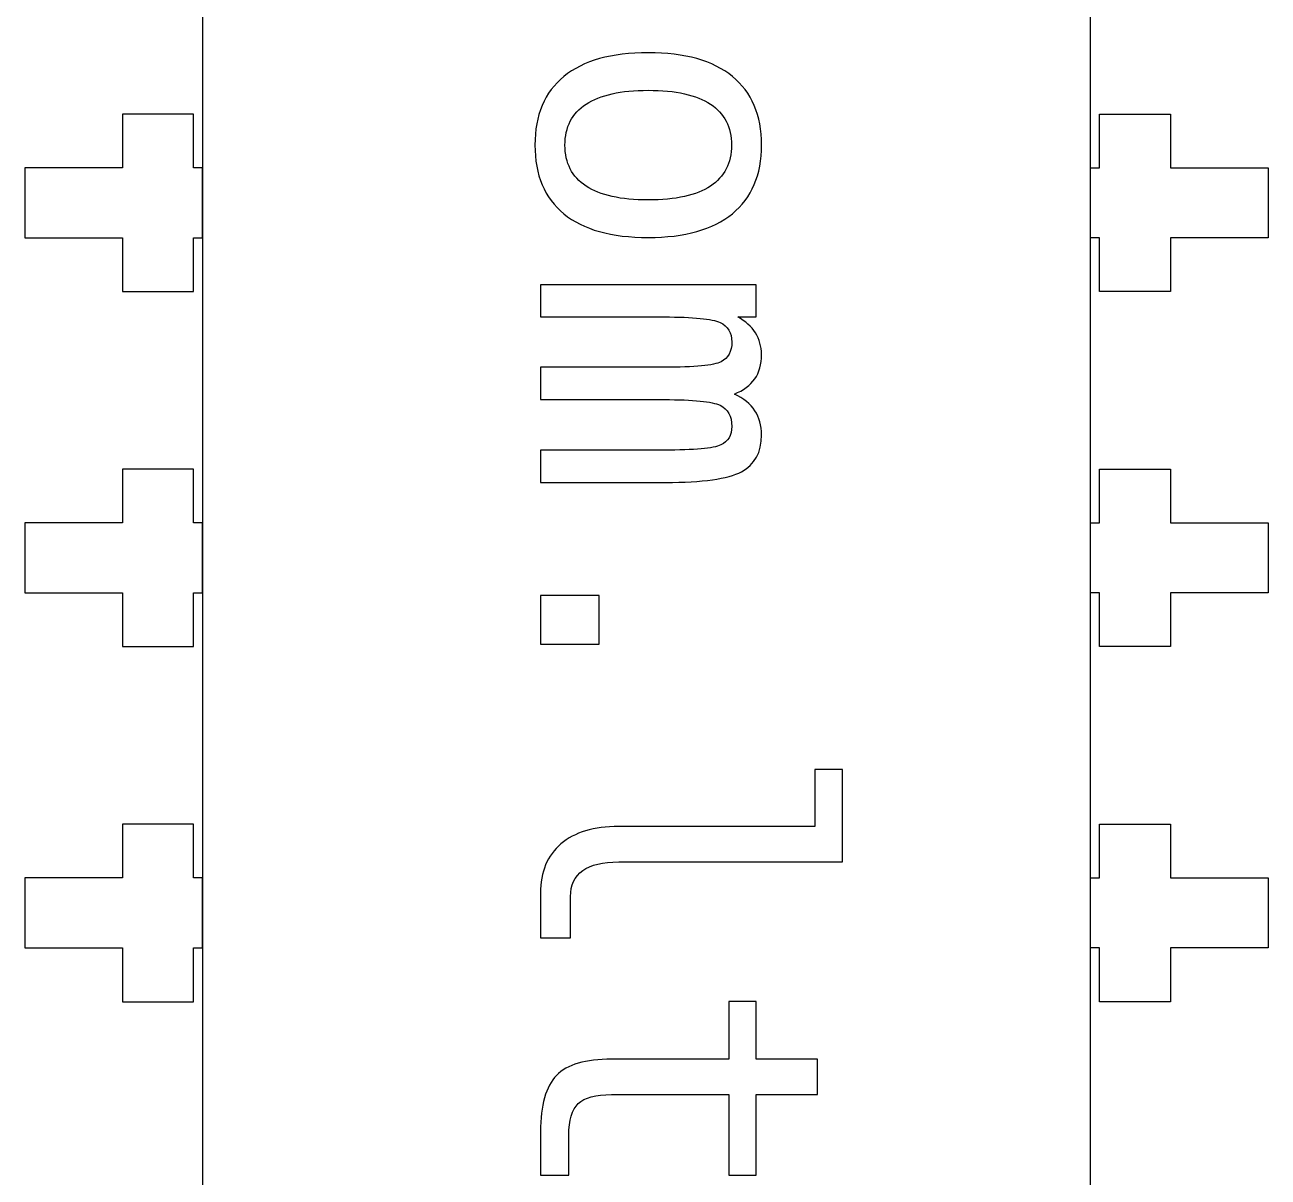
# Model space of a CAD drawing. Header units: centimetres. Extents: x -11.21 to -9.79, y -16.56 to -13.14.
# Drawn here: x -10.944 to -10.056, y -14.912 to -14.088 of the extents above; entities that cross this region are included whole.
import ezdxf

# ---------------------------------------------------------------- set-up
doc = ezdxf.new("R2010")
doc.units = ezdxf.units.CM
doc.header["$MEASUREMENT"] = 0
doc.layers.add('Layer 1', color=7, linetype='Continuous')

msp = doc.modelspace()

# ---------------------------------------------------------------- linework, layer by layer
at = {"layer": 'Layer 1', "color": 250, "lineweight": 25}
for points, knots in [([(-10.8175, -13.13542), (-10.8175, -13.13542), (-10.18251, -13.13542), (-10.18251, -13.13542), (-10.18251, -13.13542), (-10.18251, -13.13542), (-10.18251, -16.5644), (-10.18251, -16.5644), (-10.18251, -16.5644), (-10.18251, -16.5644), (-10.8175, -16.5644), (-10.8175, -16.5644), (-10.8175, -16.5644), (-10.8175, -16.5644), (-10.8175, -13.13542), (-10.8175, -13.13542)], [0, 0, 0, 0, 0.25, 0.25, 0.25, 0.25, 0.5, 0.5, 0.5, 0.5, 0.75, 0.75, 0.75, 0.75, 1, 1, 1, 1]), ([(-10.82385, -14.27842), (-10.82385, -14.27842), (-10.87465, -14.27842), (-10.87465, -14.27842), (-10.87465, -14.27842), (-10.87465, -14.27842), (-10.87465, -14.23992), (-10.87465, -14.23992), (-10.87465, -14.23992), (-10.87465, -14.23992), (-10.9445, -14.23992), (-10.9445, -14.23992), (-10.9445, -14.23992), (-10.9445, -14.23992), (-10.9445, -14.18992), (-10.9445, -14.18992), (-10.9445, -14.18992), (-10.9445, -14.18992), (-10.87465, -14.18992), (-10.87465, -14.18992), (-10.87465, -14.18992), (-10.87465, -14.18992), (-10.87465, -14.15142), (-10.87465, -14.15142), (-10.87465, -14.15142), (-10.87465, -14.15142), (-10.82385, -14.15142), (-10.82385, -14.15142), (-10.82385, -14.15142), (-10.82385, -14.15142), (-10.82385, -14.18992), (-10.82385, -14.18992), (-10.82385, -14.18992), (-10.82385, -14.18992), (-10.8175, -14.18992), (-10.8175, -14.18992), (-10.8175, -14.18992), (-10.8175, -14.18992), (-10.8175, -14.23992), (-10.8175, -14.23992), (-10.8175, -14.23992), (-10.8175, -14.23992), (-10.82385, -14.23992), (-10.82385, -14.23992), (-10.82385, -14.23992), (-10.82385, -14.23992), (-10.82385, -14.27842), (-10.82385, -14.27842)], [0, 0, 0, 0, 0.083333, 0.083333, 0.083333, 0.083333, 0.166667, 0.166667, 0.166667, 0.166667, 0.25, 0.25, 0.25, 0.25, 0.333333, 0.333333, 0.333333, 0.333333, 0.416667, 0.416667, 0.416667, 0.416667, 0.5, 0.5, 0.5, 0.5, 0.583333, 0.583333, 0.583333, 0.583333, 0.666667, 0.666667, 0.666667, 0.666667, 0.75, 0.75, 0.75, 0.75, 0.833333, 0.833333, 0.833333, 0.833333, 0.916667, 0.916667, 0.916667, 0.916667, 1, 1, 1, 1]), ([(-10.17615, -14.27842), (-10.17615, -14.27842), (-10.12535, -14.27842), (-10.12535, -14.27842), (-10.12535, -14.27842), (-10.12535, -14.27842), (-10.12535, -14.23992), (-10.12535, -14.23992), (-10.12535, -14.23992), (-10.12535, -14.23992), (-10.0555, -14.23992), (-10.0555, -14.23992), (-10.0555, -14.23992), (-10.0555, -14.23992), (-10.0555, -14.18992), (-10.0555, -14.18992), (-10.0555, -14.18992), (-10.0555, -14.18992), (-10.12535, -14.18992), (-10.12535, -14.18992), (-10.12535, -14.18992), (-10.12535, -14.18992), (-10.12535, -14.15142), (-10.12535, -14.15142), (-10.12535, -14.15142), (-10.12535, -14.15142), (-10.17615, -14.15142), (-10.17615, -14.15142), (-10.17615, -14.15142), (-10.17615, -14.15142), (-10.17615, -14.18992), (-10.17615, -14.18992), (-10.17615, -14.18992), (-10.17615, -14.18992), (-10.1825, -14.18992), (-10.1825, -14.18992), (-10.1825, -14.18992), (-10.1825, -14.18992), (-10.1825, -14.23992), (-10.1825, -14.23992), (-10.1825, -14.23992), (-10.1825, -14.23992), (-10.17615, -14.23992), (-10.17615, -14.23992), (-10.17615, -14.23992), (-10.17615, -14.23992), (-10.17615, -14.27842), (-10.17615, -14.27842)], [0, 0, 0, 0, 0.083333, 0.083333, 0.083333, 0.083333, 0.166667, 0.166667, 0.166667, 0.166667, 0.25, 0.25, 0.25, 0.25, 0.333333, 0.333333, 0.333333, 0.333333, 0.416667, 0.416667, 0.416667, 0.416667, 0.5, 0.5, 0.5, 0.5, 0.583333, 0.583333, 0.583333, 0.583333, 0.666667, 0.666667, 0.666667, 0.666667, 0.75, 0.75, 0.75, 0.75, 0.833333, 0.833333, 0.833333, 0.833333, 0.916667, 0.916667, 0.916667, 0.916667, 1, 1, 1, 1]), ([(-10.82385, -14.53242), (-10.82385, -14.53242), (-10.87465, -14.53242), (-10.87465, -14.53242), (-10.87465, -14.53242), (-10.87465, -14.53242), (-10.87465, -14.49392), (-10.87465, -14.49392), (-10.87465, -14.49392), (-10.87465, -14.49392), (-10.9445, -14.49392), (-10.9445, -14.49392), (-10.9445, -14.49392), (-10.9445, -14.49392), (-10.9445, -14.44392), (-10.9445, -14.44392), (-10.9445, -14.44392), (-10.9445, -14.44392), (-10.87465, -14.44392), (-10.87465, -14.44392), (-10.87465, -14.44392), (-10.87465, -14.44392), (-10.87465, -14.40542), (-10.87465, -14.40542), (-10.87465, -14.40542), (-10.87465, -14.40542), (-10.82385, -14.40542), (-10.82385, -14.40542), (-10.82385, -14.40542), (-10.82385, -14.40542), (-10.82385, -14.44392), (-10.82385, -14.44392), (-10.82385, -14.44392), (-10.82385, -14.44392), (-10.8175, -14.44392), (-10.8175, -14.44392), (-10.8175, -14.44392), (-10.8175, -14.44392), (-10.8175, -14.49392), (-10.8175, -14.49392), (-10.8175, -14.49392), (-10.8175, -14.49392), (-10.82385, -14.49392), (-10.82385, -14.49392), (-10.82385, -14.49392), (-10.82385, -14.49392), (-10.82385, -14.53242), (-10.82385, -14.53242)], [0, 0, 0, 0, 0.083333, 0.083333, 0.083333, 0.083333, 0.166667, 0.166667, 0.166667, 0.166667, 0.25, 0.25, 0.25, 0.25, 0.333333, 0.333333, 0.333333, 0.333333, 0.416667, 0.416667, 0.416667, 0.416667, 0.5, 0.5, 0.5, 0.5, 0.583333, 0.583333, 0.583333, 0.583333, 0.666667, 0.666667, 0.666667, 0.666667, 0.75, 0.75, 0.75, 0.75, 0.833333, 0.833333, 0.833333, 0.833333, 0.916667, 0.916667, 0.916667, 0.916667, 1, 1, 1, 1]), ([(-10.17615, -14.53242), (-10.17615, -14.53242), (-10.12535, -14.53242), (-10.12535, -14.53242), (-10.12535, -14.53242), (-10.12535, -14.53242), (-10.12535, -14.49392), (-10.12535, -14.49392), (-10.12535, -14.49392), (-10.12535, -14.49392), (-10.0555, -14.49392), (-10.0555, -14.49392), (-10.0555, -14.49392), (-10.0555, -14.49392), (-10.0555, -14.44392), (-10.0555, -14.44392), (-10.0555, -14.44392), (-10.0555, -14.44392), (-10.12535, -14.44392), (-10.12535, -14.44392), (-10.12535, -14.44392), (-10.12535, -14.44392), (-10.12535, -14.40542), (-10.12535, -14.40542), (-10.12535, -14.40542), (-10.12535, -14.40542), (-10.17615, -14.40542), (-10.17615, -14.40542), (-10.17615, -14.40542), (-10.17615, -14.40542), (-10.17615, -14.44392), (-10.17615, -14.44392), (-10.17615, -14.44392), (-10.17615, -14.44392), (-10.1825, -14.44392), (-10.1825, -14.44392), (-10.1825, -14.44392), (-10.1825, -14.44392), (-10.1825, -14.49392), (-10.1825, -14.49392), (-10.1825, -14.49392), (-10.1825, -14.49392), (-10.17615, -14.49392), (-10.17615, -14.49392), (-10.17615, -14.49392), (-10.17615, -14.49392), (-10.17615, -14.53242), (-10.17615, -14.53242)], [0, 0, 0, 0, 0.083333, 0.083333, 0.083333, 0.083333, 0.166667, 0.166667, 0.166667, 0.166667, 0.25, 0.25, 0.25, 0.25, 0.333333, 0.333333, 0.333333, 0.333333, 0.416667, 0.416667, 0.416667, 0.416667, 0.5, 0.5, 0.5, 0.5, 0.583333, 0.583333, 0.583333, 0.583333, 0.666667, 0.666667, 0.666667, 0.666667, 0.75, 0.75, 0.75, 0.75, 0.833333, 0.833333, 0.833333, 0.833333, 0.916667, 0.916667, 0.916667, 0.916667, 1, 1, 1, 1]), ([(-10.82385, -14.78642), (-10.82385, -14.78642), (-10.87465, -14.78642), (-10.87465, -14.78642), (-10.87465, -14.78642), (-10.87465, -14.78642), (-10.87465, -14.74792), (-10.87465, -14.74792), (-10.87465, -14.74792), (-10.87465, -14.74792), (-10.9445, -14.74792), (-10.9445, -14.74792), (-10.9445, -14.74792), (-10.9445, -14.74792), (-10.9445, -14.69792), (-10.9445, -14.69792), (-10.9445, -14.69792), (-10.9445, -14.69792), (-10.87465, -14.69792), (-10.87465, -14.69792), (-10.87465, -14.69792), (-10.87465, -14.69792), (-10.87465, -14.65942), (-10.87465, -14.65942), (-10.87465, -14.65942), (-10.87465, -14.65942), (-10.82385, -14.65942), (-10.82385, -14.65942), (-10.82385, -14.65942), (-10.82385, -14.65942), (-10.82385, -14.69792), (-10.82385, -14.69792), (-10.82385, -14.69792), (-10.82385, -14.69792), (-10.8175, -14.69792), (-10.8175, -14.69792), (-10.8175, -14.69792), (-10.8175, -14.69792), (-10.8175, -14.74792), (-10.8175, -14.74792), (-10.8175, -14.74792), (-10.8175, -14.74792), (-10.82385, -14.74792), (-10.82385, -14.74792), (-10.82385, -14.74792), (-10.82385, -14.74792), (-10.82385, -14.78642), (-10.82385, -14.78642)], [0, 0, 0, 0, 0.083333, 0.083333, 0.083333, 0.083333, 0.166667, 0.166667, 0.166667, 0.166667, 0.25, 0.25, 0.25, 0.25, 0.333333, 0.333333, 0.333333, 0.333333, 0.416667, 0.416667, 0.416667, 0.416667, 0.5, 0.5, 0.5, 0.5, 0.583333, 0.583333, 0.583333, 0.583333, 0.666667, 0.666667, 0.666667, 0.666667, 0.75, 0.75, 0.75, 0.75, 0.833333, 0.833333, 0.833333, 0.833333, 0.916667, 0.916667, 0.916667, 0.916667, 1, 1, 1, 1]), ([(-10.17615, -14.78642), (-10.17615, -14.78642), (-10.12535, -14.78642), (-10.12535, -14.78642), (-10.12535, -14.78642), (-10.12535, -14.78642), (-10.12535, -14.74792), (-10.12535, -14.74792), (-10.12535, -14.74792), (-10.12535, -14.74792), (-10.0555, -14.74792), (-10.0555, -14.74792), (-10.0555, -14.74792), (-10.0555, -14.74792), (-10.0555, -14.69792), (-10.0555, -14.69792), (-10.0555, -14.69792), (-10.0555, -14.69792), (-10.12535, -14.69792), (-10.12535, -14.69792), (-10.12535, -14.69792), (-10.12535, -14.69792), (-10.12535, -14.65942), (-10.12535, -14.65942), (-10.12535, -14.65942), (-10.12535, -14.65942), (-10.17615, -14.65942), (-10.17615, -14.65942), (-10.17615, -14.65942), (-10.17615, -14.65942), (-10.17615, -14.69792), (-10.17615, -14.69792), (-10.17615, -14.69792), (-10.17615, -14.69792), (-10.1825, -14.69792), (-10.1825, -14.69792), (-10.1825, -14.69792), (-10.1825, -14.69792), (-10.1825, -14.74792), (-10.1825, -14.74792), (-10.1825, -14.74792), (-10.1825, -14.74792), (-10.17615, -14.74792), (-10.17615, -14.74792), (-10.17615, -14.74792), (-10.17615, -14.74792), (-10.17615, -14.78642), (-10.17615, -14.78642)], [0, 0, 0, 0, 0.083333, 0.083333, 0.083333, 0.083333, 0.166667, 0.166667, 0.166667, 0.166667, 0.25, 0.25, 0.25, 0.25, 0.333333, 0.333333, 0.333333, 0.333333, 0.416667, 0.416667, 0.416667, 0.416667, 0.5, 0.5, 0.5, 0.5, 0.583333, 0.583333, 0.583333, 0.583333, 0.666667, 0.666667, 0.666667, 0.666667, 0.75, 0.75, 0.75, 0.75, 0.833333, 0.833333, 0.833333, 0.833333, 0.916667, 0.916667, 0.916667, 0.916667, 1, 1, 1, 1])]:
    msp.add_open_spline(points, degree=3, knots=knots, dxfattribs=at)
at = {"layer": 'Layer 1', "color": 250}
for points, knots in [([(-10.41776, -14.17358), (-10.41776, -14.19498), (-10.42468, -14.21135), (-10.43855, -14.22268), (-10.43855, -14.22268), (-10.45243, -14.23402), (-10.47251, -14.23971), (-10.49876, -14.23971), (-10.49876, -14.23971), (-10.52514, -14.23971), (-10.54523, -14.23407), (-10.55906, -14.22278), (-10.55906, -14.22278), (-10.57288, -14.21144), (-10.5798, -14.19507), (-10.5798, -14.17358), (-10.5798, -14.17358), (-10.5798, -14.15213), (-10.57288, -14.13581), (-10.55906, -14.12447), (-10.55906, -14.12447), (-10.54523, -14.11319), (-10.52514, -14.10754), (-10.49876, -14.10754), (-10.49876, -14.10754), (-10.47251, -14.10754), (-10.45243, -14.11319), (-10.43855, -14.12447), (-10.43855, -14.12447), (-10.42468, -14.13581), (-10.41776, -14.15213), (-10.41776, -14.17358)], [0, 0, 0, 0, 0.125, 0.125, 0.125, 0.125, 0.25, 0.25, 0.25, 0.25, 0.375, 0.375, 0.375, 0.375, 0.5, 0.5, 0.5, 0.5, 0.625, 0.625, 0.625, 0.625, 0.75, 0.75, 0.75, 0.75, 0.875, 0.875, 0.875, 0.875, 1, 1, 1, 1]), ([(-10.43926, -14.17358), (-10.43926, -14.16069), (-10.44424, -14.15095), (-10.45426, -14.14432), (-10.45426, -14.14432), (-10.46428, -14.13769), (-10.47914, -14.1344), (-10.49876, -14.1344), (-10.49876, -14.1344), (-10.51832, -14.1344), (-10.53314, -14.13769), (-10.5432, -14.14432), (-10.5432, -14.14432), (-10.55327, -14.15095), (-10.5583, -14.16069), (-10.5583, -14.17358), (-10.5583, -14.17358), (-10.5583, -14.18651), (-10.55327, -14.1963), (-10.5432, -14.20293), (-10.5432, -14.20293), (-10.53314, -14.20956), (-10.51832, -14.21285), (-10.49876, -14.21285), (-10.49876, -14.21285), (-10.47914, -14.21285), (-10.46428, -14.20956), (-10.45426, -14.20293), (-10.45426, -14.20293), (-10.44424, -14.1963), (-10.43926, -14.18651), (-10.43926, -14.17358)], [0, 0, 0, 0, 0.125, 0.125, 0.125, 0.125, 0.25, 0.25, 0.25, 0.25, 0.375, 0.375, 0.375, 0.375, 0.5, 0.5, 0.5, 0.5, 0.625, 0.625, 0.625, 0.625, 0.75, 0.75, 0.75, 0.75, 0.875, 0.875, 0.875, 0.875, 1, 1, 1, 1]), ([(-10.43719, -14.3517), (-10.43056, -14.3548), (-10.42566, -14.3588), (-10.42251, -14.36365), (-10.42251, -14.36365), (-10.41936, -14.36844), (-10.41776, -14.37428), (-10.41776, -14.38105), (-10.41776, -14.38105), (-10.41776, -14.39347), (-10.42256, -14.40221), (-10.43216, -14.40729), (-10.43216, -14.40729), (-10.44175, -14.41242), (-10.45981, -14.41496), (-10.48639, -14.41496), (-10.48639, -14.41496), (-10.48639, -14.41496), (-10.5758, -14.41496), (-10.5758, -14.41496), (-10.5758, -14.41496), (-10.5758, -14.41496), (-10.5758, -14.39182), (-10.5758, -14.39182), (-10.5758, -14.39182), (-10.5758, -14.39182), (-10.48747, -14.39182), (-10.48747, -14.39182), (-10.48747, -14.39182), (-10.46569, -14.39182), (-10.45219, -14.3906), (-10.44688, -14.38815), (-10.44688, -14.38815), (-10.44161, -14.38575), (-10.43898, -14.38128), (-10.43898, -14.37484), (-10.43898, -14.37484), (-10.43898, -14.3675), (-10.4418, -14.36247), (-10.44744, -14.35974), (-10.44744, -14.35974), (-10.45309, -14.35706), (-10.46644, -14.3557), (-10.48747, -14.3557), (-10.48747, -14.3557), (-10.48747, -14.3557), (-10.5758, -14.3557), (-10.5758, -14.3557), (-10.5758, -14.3557), (-10.5758, -14.3557), (-10.5758, -14.33256), (-10.5758, -14.33256), (-10.5758, -14.33256), (-10.5758, -14.33256), (-10.48747, -14.33256), (-10.48747, -14.33256), (-10.48747, -14.33256), (-10.46541, -14.33256), (-10.45182, -14.33124), (-10.44669, -14.32861), (-10.44669, -14.32861), (-10.44156, -14.32602), (-10.43898, -14.32131), (-10.43898, -14.31449), (-10.43898, -14.31449), (-10.43898, -14.30777), (-10.4418, -14.30311), (-10.44744, -14.30053), (-10.44744, -14.30053), (-10.45309, -14.29789), (-10.46644, -14.29657), (-10.48747, -14.29657), (-10.48747, -14.29657), (-10.48747, -14.29657), (-10.5758, -14.29657), (-10.5758, -14.29657), (-10.5758, -14.29657), (-10.5758, -14.29657), (-10.5758, -14.27357), (-10.5758, -14.27357), (-10.5758, -14.27357), (-10.5758, -14.27357), (-10.42148, -14.27357), (-10.42148, -14.27357), (-10.42148, -14.27357), (-10.42148, -14.27357), (-10.42148, -14.29657), (-10.42148, -14.29657), (-10.42148, -14.29657), (-10.42148, -14.29657), (-10.4347, -14.29657), (-10.4347, -14.29657), (-10.4347, -14.29657), (-10.42919, -14.29958), (-10.42501, -14.30339), (-10.42209, -14.30796), (-10.42209, -14.30796), (-10.41922, -14.31247), (-10.41776, -14.31765), (-10.41776, -14.32343), (-10.41776, -14.32343), (-10.41776, -14.33044), (-10.41936, -14.33622), (-10.42256, -14.34088), (-10.42256, -14.34088), (-10.42581, -14.34554), (-10.43065, -14.34911), (-10.43719, -14.3517)], [0, 0, 0, 0, 0.037037, 0.037037, 0.037037, 0.037037, 0.074074, 0.074074, 0.074074, 0.074074, 0.111111, 0.111111, 0.111111, 0.111111, 0.148148, 0.148148, 0.148148, 0.148148, 0.185185, 0.185185, 0.185185, 0.185185, 0.222222, 0.222222, 0.222222, 0.222222, 0.259259, 0.259259, 0.259259, 0.259259, 0.296296, 0.296296, 0.296296, 0.296296, 0.333333, 0.333333, 0.333333, 0.333333, 0.37037, 0.37037, 0.37037, 0.37037, 0.407407, 0.407407, 0.407407, 0.407407, 0.444444, 0.444444, 0.444444, 0.444444, 0.481481, 0.481481, 0.481481, 0.481481, 0.518519, 0.518519, 0.518519, 0.518519, 0.555556, 0.555556, 0.555556, 0.555556, 0.592593, 0.592593, 0.592593, 0.592593, 0.62963, 0.62963, 0.62963, 0.62963, 0.666667, 0.666667, 0.666667, 0.666667, 0.703704, 0.703704, 0.703704, 0.703704, 0.740741, 0.740741, 0.740741, 0.740741, 0.777778, 0.777778, 0.777778, 0.777778, 0.814815, 0.814815, 0.814815, 0.814815, 0.851852, 0.851852, 0.851852, 0.851852, 0.888889, 0.888889, 0.888889, 0.888889, 0.925926, 0.925926, 0.925926, 0.925926, 0.962963, 0.962963, 0.962963, 0.962963, 1, 1, 1, 1]), ([(-10.53375, -14.49586), (-10.53375, -14.49586), (-10.53375, -14.53057), (-10.53375, -14.53057), (-10.53375, -14.53057), (-10.53375, -14.53057), (-10.5758, -14.53057), (-10.5758, -14.53057), (-10.5758, -14.53057), (-10.5758, -14.53057), (-10.5758, -14.49586), (-10.5758, -14.49586), (-10.5758, -14.49586), (-10.5758, -14.49586), (-10.53375, -14.49586), (-10.53375, -14.49586)], [0, 0, 0, 0, 0.25, 0.25, 0.25, 0.25, 0.5, 0.5, 0.5, 0.5, 0.75, 0.75, 0.75, 0.75, 1, 1, 1, 1]), ([(-10.51988, -14.6864), (-10.53126, -14.6864), (-10.53982, -14.68847), (-10.5456, -14.69266), (-10.5456, -14.69266), (-10.55139, -14.69684), (-10.55431, -14.703), (-10.55431, -14.71119), (-10.55431, -14.71119), (-10.55431, -14.71119), (-10.55431, -14.74082), (-10.55431, -14.74082), (-10.55431, -14.74082), (-10.55431, -14.74082), (-10.5758, -14.74082), (-10.5758, -14.74082), (-10.5758, -14.74082), (-10.5758, -14.74082), (-10.5758, -14.70874), (-10.5758, -14.70874), (-10.5758, -14.70874), (-10.5758, -14.69355), (-10.57091, -14.68184), (-10.56117, -14.67351), (-10.56117, -14.67351), (-10.55144, -14.66519), (-10.53765, -14.66105), (-10.51988, -14.66105), (-10.51988, -14.66105), (-10.51988, -14.66105), (-10.37971, -14.66105), (-10.37971, -14.66105), (-10.37971, -14.66105), (-10.37971, -14.66105), (-10.37971, -14.62041), (-10.37971, -14.62041), (-10.37971, -14.62041), (-10.37971, -14.62041), (-10.35986, -14.62041), (-10.35986, -14.62041), (-10.35986, -14.62041), (-10.35986, -14.62041), (-10.35986, -14.6864), (-10.35986, -14.6864), (-10.35986, -14.6864), (-10.35986, -14.6864), (-10.51988, -14.6864), (-10.51988, -14.6864)], [0, 0, 0, 0, 0.083333, 0.083333, 0.083333, 0.083333, 0.166667, 0.166667, 0.166667, 0.166667, 0.25, 0.25, 0.25, 0.25, 0.333333, 0.333333, 0.333333, 0.333333, 0.416667, 0.416667, 0.416667, 0.416667, 0.5, 0.5, 0.5, 0.5, 0.583333, 0.583333, 0.583333, 0.583333, 0.666667, 0.666667, 0.666667, 0.666667, 0.75, 0.75, 0.75, 0.75, 0.833333, 0.833333, 0.833333, 0.833333, 0.916667, 0.916667, 0.916667, 0.916667, 1, 1, 1, 1]), ([(-10.37764, -14.85286), (-10.37764, -14.85286), (-10.42148, -14.85286), (-10.42148, -14.85286), (-10.42148, -14.85286), (-10.42148, -14.85286), (-10.42148, -14.91047), (-10.42148, -14.91047), (-10.42148, -14.91047), (-10.42148, -14.91047), (-10.44119, -14.91047), (-10.44119, -14.91047), (-10.44119, -14.91047), (-10.44119, -14.91047), (-10.44119, -14.85286), (-10.44119, -14.85286), (-10.44119, -14.85286), (-10.44119, -14.85286), (-10.52496, -14.85286), (-10.52496, -14.85286), (-10.52496, -14.85286), (-10.53634, -14.85286), (-10.54429, -14.85502), (-10.54875, -14.85935), (-10.54875, -14.85935), (-10.55327, -14.86367), (-10.55553, -14.8712), (-10.55553, -14.88192), (-10.55553, -14.88192), (-10.55553, -14.88192), (-10.55553, -14.91047), (-10.55553, -14.91047), (-10.55553, -14.91047), (-10.55553, -14.91047), (-10.5758, -14.91047), (-10.5758, -14.91047), (-10.5758, -14.91047), (-10.5758, -14.91047), (-10.5758, -14.87948), (-10.5758, -14.87948), (-10.5758, -14.87948), (-10.5758, -14.86043), (-10.57199, -14.84702), (-10.56437, -14.83922), (-10.56437, -14.83922), (-10.55675, -14.83141), (-10.54358, -14.8275), (-10.52496, -14.8275), (-10.52496, -14.8275), (-10.52496, -14.8275), (-10.44119, -14.8275), (-10.44119, -14.8275), (-10.44119, -14.8275), (-10.44119, -14.8275), (-10.44119, -14.7863), (-10.44119, -14.7863), (-10.44119, -14.7863), (-10.44119, -14.7863), (-10.42148, -14.7863), (-10.42148, -14.7863), (-10.42148, -14.7863), (-10.42148, -14.7863), (-10.42148, -14.8275), (-10.42148, -14.8275), (-10.42148, -14.8275), (-10.42148, -14.8275), (-10.37764, -14.8275), (-10.37764, -14.8275), (-10.37764, -14.8275), (-10.37764, -14.8275), (-10.37764, -14.85286), (-10.37764, -14.85286)], [0, 0, 0, 0, 0.055556, 0.055556, 0.055556, 0.055556, 0.111111, 0.111111, 0.111111, 0.111111, 0.166667, 0.166667, 0.166667, 0.166667, 0.222222, 0.222222, 0.222222, 0.222222, 0.277778, 0.277778, 0.277778, 0.277778, 0.333333, 0.333333, 0.333333, 0.333333, 0.388889, 0.388889, 0.388889, 0.388889, 0.444444, 0.444444, 0.444444, 0.444444, 0.5, 0.5, 0.5, 0.5, 0.555556, 0.555556, 0.555556, 0.555556, 0.611111, 0.611111, 0.611111, 0.611111, 0.666667, 0.666667, 0.666667, 0.666667, 0.722222, 0.722222, 0.722222, 0.722222, 0.777778, 0.777778, 0.777778, 0.777778, 0.833333, 0.833333, 0.833333, 0.833333, 0.888889, 0.888889, 0.888889, 0.888889, 0.944444, 0.944444, 0.944444, 0.944444, 1, 1, 1, 1])]:
    msp.add_open_spline(points, degree=3, knots=knots, dxfattribs=at)

doc.saveas('drawing.dxf')
